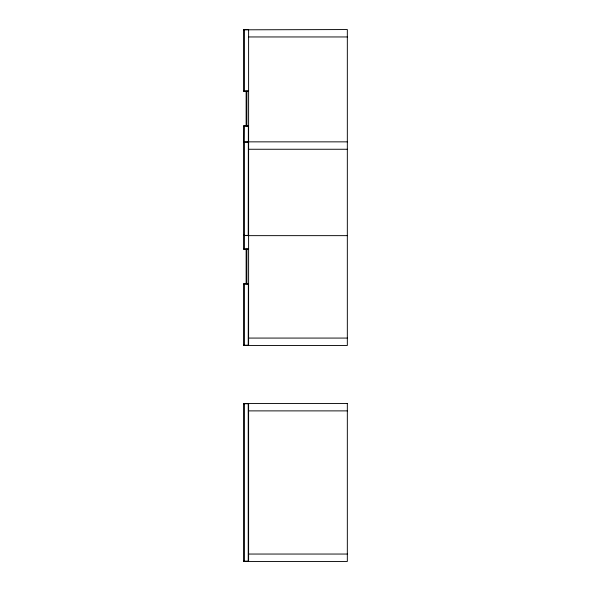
<?xml version="1.0" encoding="UTF-8"?>
<svg xmlns="http://www.w3.org/2000/svg" width="591" height="591" viewBox="0 0 591 591"><rect width="100%" height="100%" fill="white"/><g stroke="black" fill="none" stroke-linecap="round" stroke-linejoin="round"><path stroke-width="0.89" d="M248.36 90.763L248.235 91.191M248.36 248.73L248.235 249.158M248.109 91.258L248.538 90.763M243.736 142.35L243.95 141.921M243.913 235.58L248.36 235.58L248.538 235.152L248.538 125.876L243.913 125.876M248.109 249.217L248.538 248.73M243.913 345.417L248.36 345.417L248.538 344.989L248.538 283.843L243.913 283.843M243.913 561.384L248.36 561.384L248.538 560.955L248.538 403.978L248.323 403.55L243.913 403.55M243.913 91.191L248.36 91.191L248.604 90.763M243.913 249.158L248.36 249.158L248.604 248.73M244.039 29.616L244.039 91.191M244.039 125.876L243.913 141.943L248.36 141.921L248.538 142.35M244.039 141.921L244.039 249.158M248.235 235.58L248.36 126.06L243.736 126.06M244.039 283.843L244.039 345.417M248.235 345.417L248.36 284.02L243.736 284.02M244.039 403.55L244.039 561.384M248.235 561.384L248.235 403.55M243.95 29.616L243.95 91.191M243.95 125.876L243.95 249.158M243.95 283.843L243.95 345.417M243.95 403.55L243.95 561.384M248.36 29.794L347.331 29.55L347.331 345.484L248.604 345.484L248.604 29.55M248.109 126.304L248.604 125.809M248.109 284.271L248.604 283.776M243.913 29.616L248.604 29.616M243.736 29.794L248.604 29.794M248.604 36.952L347.331 36.952M243.736 91.007L248.538 91.007M248.604 141.855L347.331 141.855M243.736 142.099L248.538 142.099M248.604 149.257L347.331 149.257M243.736 235.403L248.538 235.403M248.604 235.646L347.331 235.646M243.736 248.974L248.538 248.974M248.604 338.074L347.331 338.074M243.736 345.233L248.538 345.233M243.736 403.734L248.538 403.734M248.604 410.885L347.331 410.885M248.604 554.048L347.331 554.048M243.736 561.206L248.538 561.206M243.95 235.58L243.736 235.152M248.235 141.921L248.36 142.35M244.039 235.58L243.913 235.152M246.875 91.258L246.875 125.809M246.875 249.217L246.875 283.776M246.137 91.258L246.137 125.809M246.137 249.217L246.137 283.776M347.331 403.483L248.604 403.483L248.604 561.45L347.331 561.45L347.331 403.483"/></g></svg>
